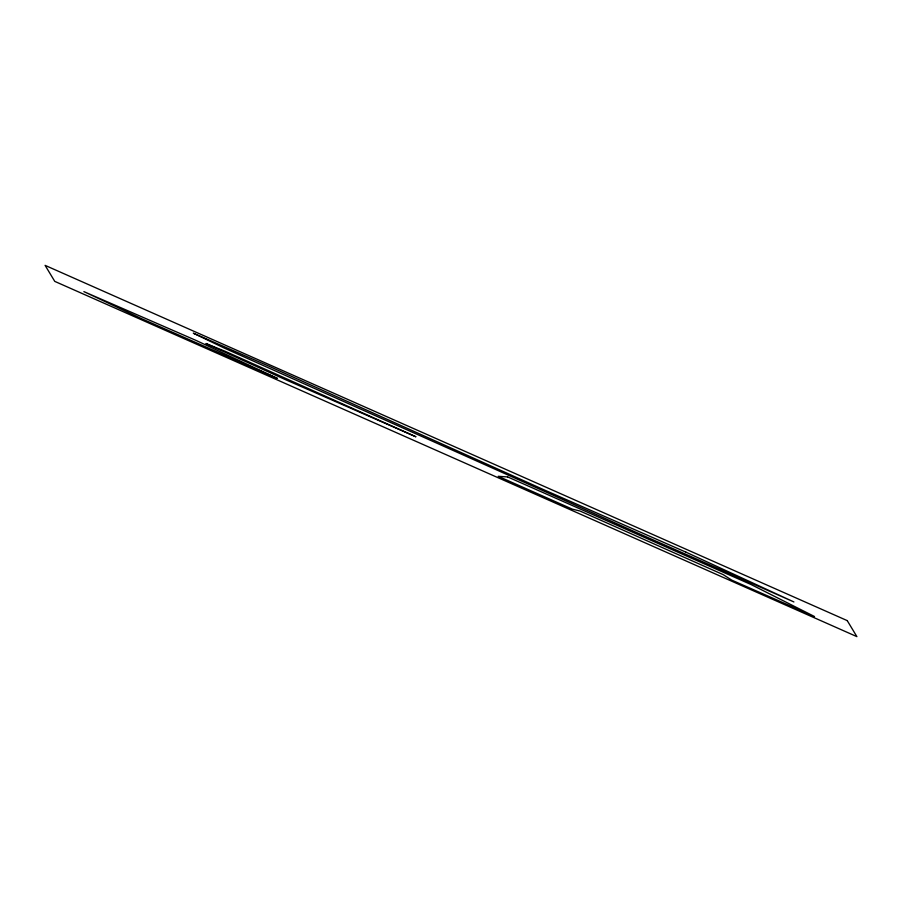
<?xml version="1.0" encoding="UTF-8"?>
<svg xmlns="http://www.w3.org/2000/svg" width="902" height="902" viewBox="0 0 902 902"><rect width="100%" height="100%" fill="white"/><g stroke="black" fill="none" stroke-linecap="round" stroke-linejoin="round"><path stroke-width="1.35" d="M507.646 476.921L498.208 476.312L572.398 509.168L579.986 511.006L723.235 574.653L731.702 580.11L814.517 616.528L751.242 584.609L507.646 476.921M415.766 436.726L285.81 379.798L205.915 343.515L225.139 351.284L415.766 436.726M685.892 552.125L543.41 489.549L269.36 366.381L193.31 333.188L224.181 348.025L641.243 534.627L793.907 601.95L685.892 552.125M277.309 378.378L141.637 318.699L83.875 291.617L196.208 340.494L277.309 378.378M847.237 620.621L45.1 265.368L54.763 281.379L856.9 636.632L847.237 620.621"/></g></svg>
